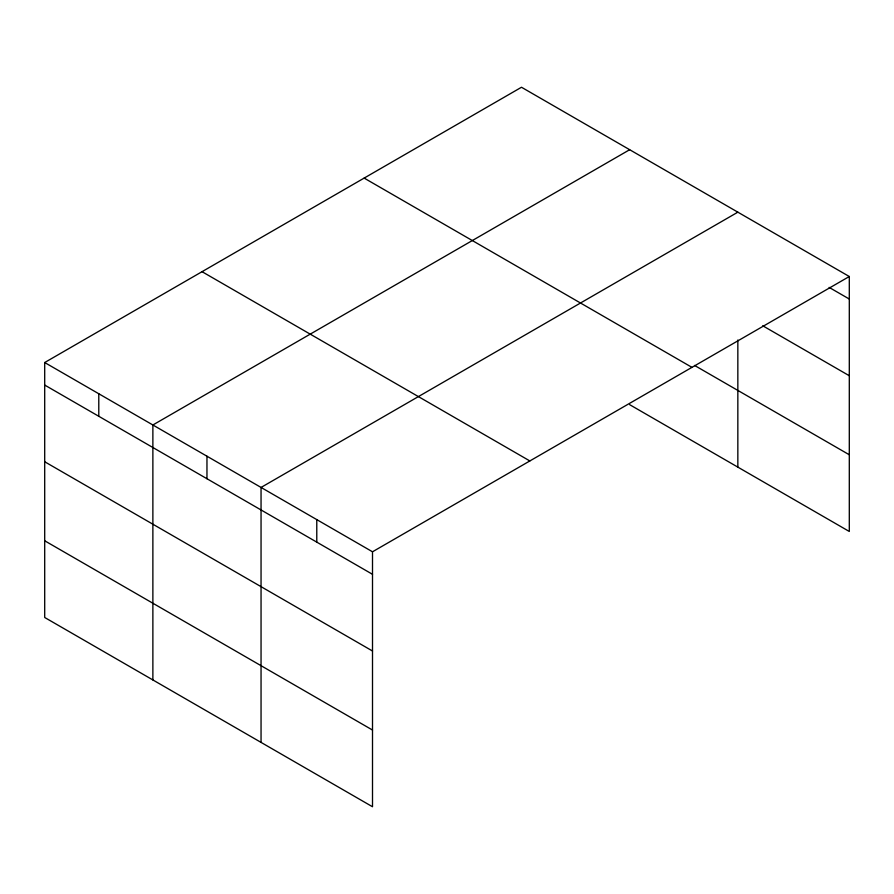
<?xml version="1.0" encoding="UTF-8"?>
<svg xmlns="http://www.w3.org/2000/svg" width="894" height="894" viewBox="0 0 894 894"><rect width="100%" height="100%" fill="white"/><g stroke="black" fill="none" stroke-linecap="round" stroke-linejoin="round"><path stroke-width="1.34" d="M849.3 276.514L372.507 551.788L372.507 806.746L44.7 617.486L44.7 362.528L521.493 87.254L849.3 276.514L849.3 531.472L629.667 404.669M629.667 149.711L152.874 424.985L152.874 679.943M737.841 212.169L261.048 487.442L261.048 742.4M829.14 287.399L849.3 299.032M762.75 325.774L849.3 375.737M694.571 365.434L849.3 454.767M364.149 178.096L691.956 367.356M202.044 271.687L529.851 460.946M44.7 362.528L372.507 551.788M44.7 385.057L372.507 574.306M44.7 461.751L372.507 651.011M44.7 540.781L372.507 730.04M737.841 340.011L737.841 467.126M316.778 519.615L316.778 542.133M206.961 456.208L206.961 478.737M98.787 393.751L98.787 416.28"/></g></svg>
